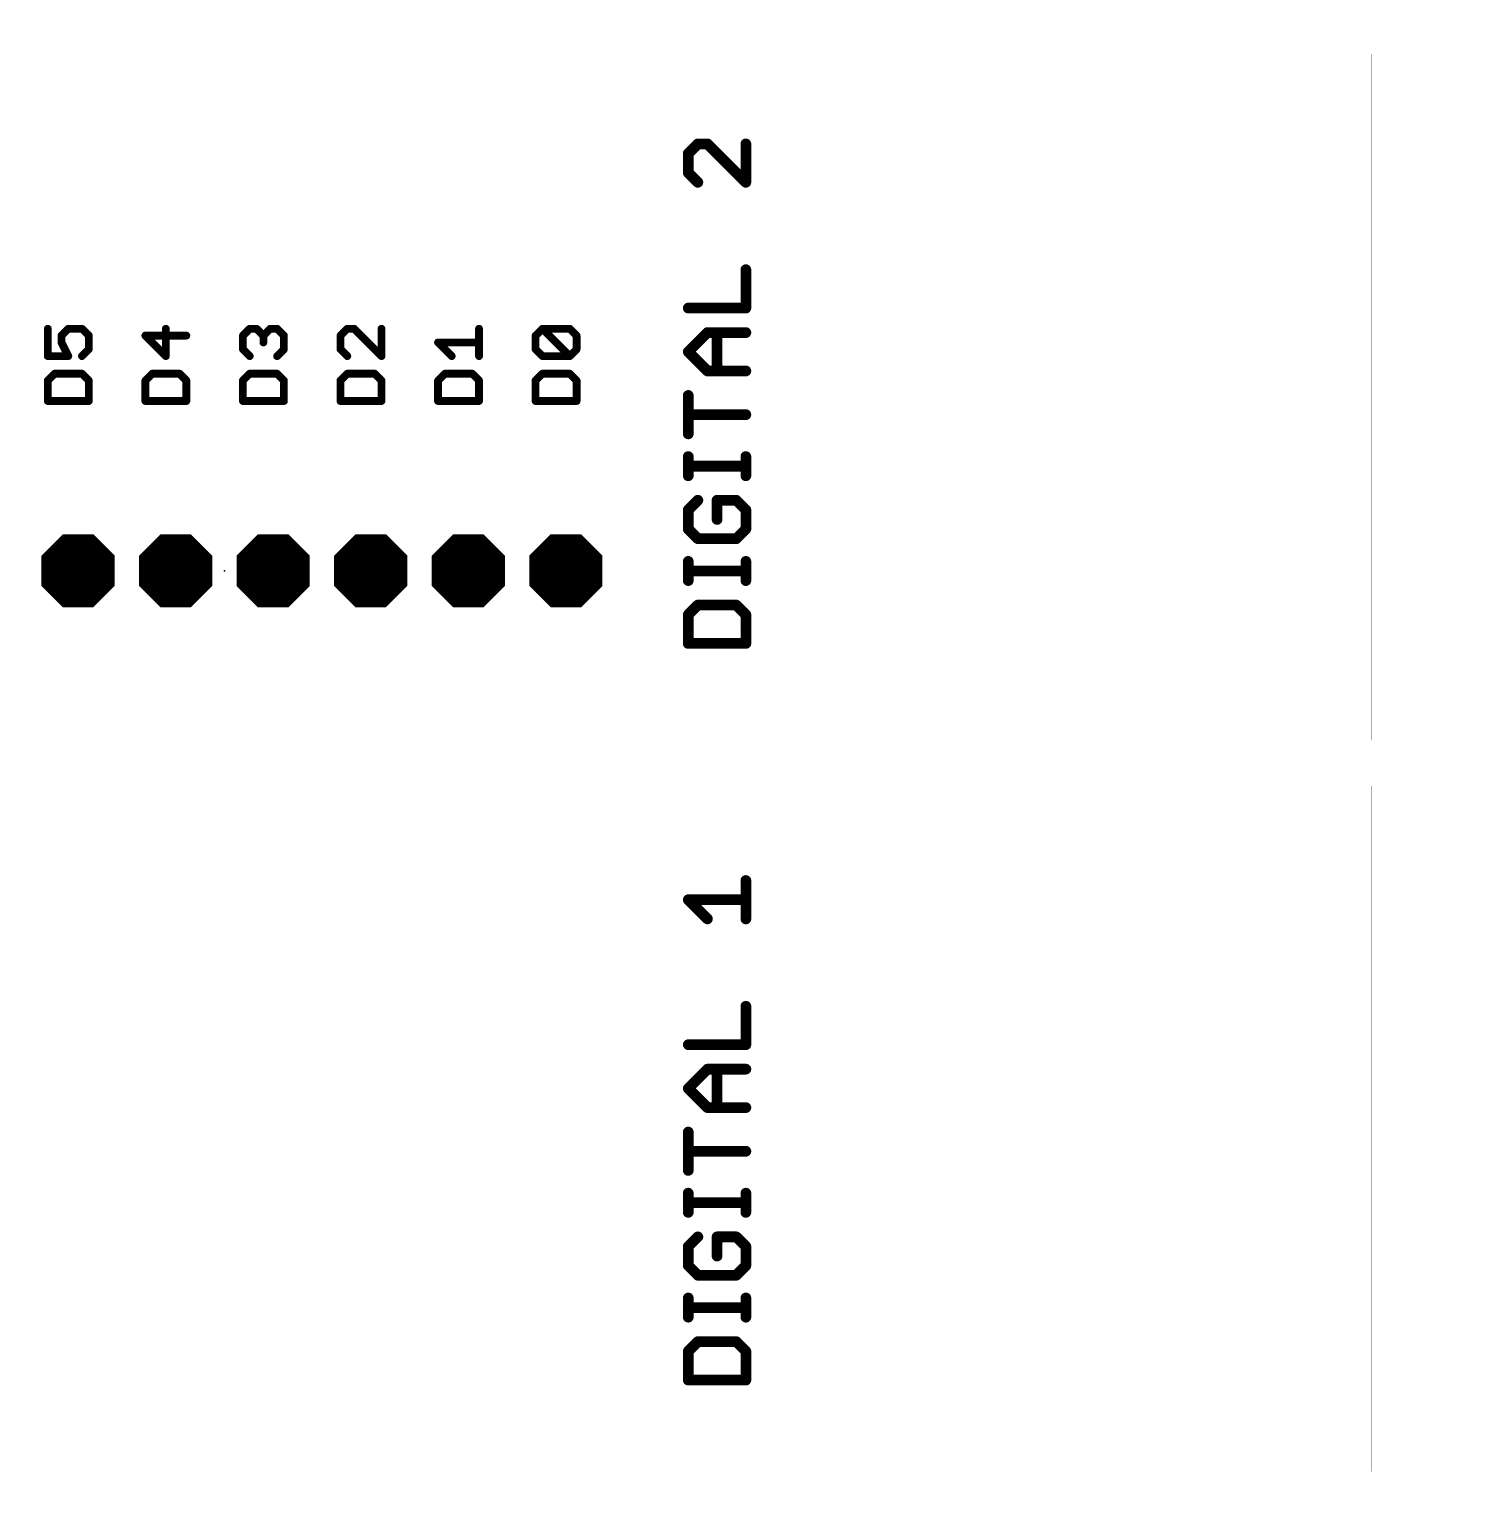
# Model space of a CAD drawing. Extents: x 66.3 to 141.1, y 15.2 to 91.4.
# Drawn here: x 103.76 to 141.1, y 53.31 to 91.44 of the extents above; entities that cross this region are included whole.
import ezdxf

# ---------------------------------------------------------------- set-up
doc = ezdxf.new("R2010")
doc.units = 0
for name, color, linetype in [('17', 110, 'CONTINUOUS'), ('21', 253, 'CONTINUOUS'), ('23', 53, 'CONTINUOUS'), ('25', 253, 'CONTINUOUS'), ('29', 253, 'CONTINUOUS'), ('30', 253, 'CONTINUOUS'), ('44', 253, 'CONTINUOUS'), ('49', 253, 'CONTINUOUS'), ('50', 253, 'CONTINUOUS'), ('51', 253, 'CONTINUOUS')]:
    doc.layers.add(name, color=color, linetype=linetype)

# ---------------------------------------------------------------- blocks, each defined once
blk = doc.blocks.new('RECT')
blk.add_solid([(-0.5, -0.5), (0.5, -0.5), (-0.5, 0.5), (0.5, 0.5)])
blk = doc.blocks.new('OCTAGONP')
at = {"const_width": 0.5}
blk.add_lwpolyline([(-0.25, -0.1036), (-0.25, 0.1036), (-0.1036, 0.25), (0.1036, 0.25), (0.25, 0.1036), (0.25, -0.1036), (0.1036, -0.25), (-0.1036, -0.25), (-0.25, -0.1036), (-0.25, 0.1036)], dxfattribs=at)
blk = doc.blocks.new('ROUNDP')
at = {"const_width": 0.5}
blk.add_lwpolyline([(0, -0.25, 1), (0, 0.25, 1), (0, -0.25)], format="xyb", dxfattribs=at)

msp = doc.modelspace()

# ---------------------------------------------------------------- linework, layer by layer
at = {"layer": '21', "const_width": 0.2794}
for points in [[(121.1654, 88.4564), (120.9154, 88.2065)], [(121.4154, 88.4564), (121.1654, 88.4564)], [(122.4153, 87.4565), (121.4154, 88.4564)], [(122.4153, 88.4564), (122.4153, 87.4565)], [(120.9154, 88.2065), (120.9154, 87.7065)], [(120.9154, 87.7065), (121.1654, 87.4565)], [(122.4153, 84.1822), (122.4153, 85.1821)], [(120.9154, 84.1822), (122.4153, 84.1822)], [(120.9154, 83.045), (121.4154, 83.545)], [(121.4154, 83.545), (122.4153, 83.545)], [(121.6654, 82.545), (121.6654, 83.545)], [(121.4154, 82.545), (120.9154, 83.045)], [(122.4153, 82.545), (121.4154, 82.545)], [(120.9154, 80.9079), (120.9154, 81.9078)], [(122.4153, 81.4078), (120.9154, 81.4078)], [(120.9154, 79.8165), (120.9154, 80.3164)], [(122.4153, 79.8165), (122.4153, 80.3164)], [(122.4153, 80.0664), (120.9154, 80.0664)], [(121.1654, 79.1792), (120.9154, 78.9292)], [(122.1653, 79.1792), (121.6654, 79.1792)], [(121.6654, 79.1792), (121.6654, 78.6793)], [(122.4153, 78.9292), (122.1653, 79.1792)], [(120.9154, 78.9292), (120.9154, 78.4293)], [(122.4153, 78.4293), (122.4153, 78.9292)], [(120.9154, 78.4293), (121.1654, 78.1793)], [(122.1653, 78.1793), (122.4153, 78.4293)], [(121.1654, 78.1793), (122.1653, 78.1793)], [(120.9154, 77.0879), (120.9154, 77.5878)], [(122.4153, 77.3378), (120.9154, 77.3378)], [(122.4153, 77.0879), (122.4153, 77.5878)], [(121.1654, 76.4506), (120.9154, 76.2006)], [(120.9154, 76.2006), (120.9154, 75.4507)], [(122.1653, 76.4506), (121.1654, 76.4506)], [(122.4153, 76.2006), (122.1653, 76.4506)], [(122.4153, 75.4507), (122.4153, 76.2006)], [(120.9154, 75.4507), (122.4153, 75.4507)], [(122.4153, 68.2795), (122.4153, 69.2794)], [(121.4154, 68.2795), (120.9154, 68.7795)], [(120.9154, 68.7795), (122.4153, 68.7795)], [(122.4153, 65.0052), (122.4153, 66.0051)], [(120.9154, 65.0052), (122.4153, 65.0052)], [(120.9154, 63.868), (121.4154, 64.368)], [(121.4154, 64.368), (122.4153, 64.368)], [(121.6654, 63.368), (121.6654, 64.368)], [(121.4154, 63.368), (120.9154, 63.868)], [(122.4153, 63.368), (121.4154, 63.368)], [(120.9154, 61.7309), (120.9154, 62.7308)], [(122.4153, 62.2308), (120.9154, 62.2308)], [(120.9154, 60.6395), (120.9154, 61.1394)], [(122.4153, 60.8894), (120.9154, 60.8894)], [(122.4153, 60.6395), (122.4153, 61.1394)], [(121.1654, 60.0022), (120.9154, 59.7522)], [(120.9154, 59.7522), (120.9154, 59.2523)], [(122.1653, 60.0022), (121.6654, 60.0022)], [(121.6654, 60.0022), (121.6654, 59.5023)], [(122.4153, 59.7522), (122.1653, 60.0022)], [(122.4153, 59.2523), (122.4153, 59.7522)], [(120.9154, 59.2523), (121.1654, 59.0023)], [(121.1654, 59.0023), (122.1653, 59.0023)], [(122.1653, 59.0023), (122.4153, 59.2523)], [(120.9154, 57.9109), (120.9154, 58.4108)], [(122.4153, 57.9109), (122.4153, 58.4108)], [(122.4153, 58.1608), (120.9154, 58.1608)], [(121.1654, 57.2736), (120.9154, 57.0236)], [(122.1653, 57.2736), (121.1654, 57.2736)], [(122.4153, 57.0236), (122.1653, 57.2736)], [(120.9154, 57.0236), (120.9154, 56.2737)], [(122.4153, 56.2737), (122.4153, 57.0236)], [(120.9154, 56.2737), (122.4153, 56.2737)]]:
    msp.add_lwpolyline(points, dxfattribs=at)
at = {"layer": '21', "const_width": 0.1397}
for points in [[(121.1654, 88.5263, 1), (121.1654, 88.3866)], [(121.2148, 88.407, 1), (121.116, 88.5058)], [(121.4648, 88.5058, 1), (121.366, 88.407)], [(121.4154, 88.3866, 1), (121.4154, 88.5263)], [(122.4852, 88.4564, 1), (122.3454, 88.4564)], [(120.9853, 88.2065, 1), (120.8456, 88.2065)], [(120.866, 88.2558, 1), (120.9648, 88.1571)], [(120.9648, 87.7559, 1), (120.866, 87.6571)], [(120.8456, 87.7065, 1), (120.9853, 87.7065)], [(121.116, 87.4071, 1), (121.2148, 87.5059)], [(122.3454, 87.4565, 1), (122.4852, 87.4565)], [(122.3659, 87.4071, 1), (122.4647, 87.5059)], [(122.4852, 85.1821, 1), (122.3454, 85.1821)], [(120.9154, 84.2521, 1), (120.9154, 84.1124)], [(122.4153, 84.1124, 1), (122.4153, 84.2521)], [(122.3454, 84.1822, 1), (122.4852, 84.1822)], [(121.4154, 83.6148, 1), (121.4154, 83.4751)], [(121.4648, 83.4956, 1), (121.366, 83.5944)], [(121.7352, 83.545, 1), (121.5955, 83.545)], [(122.4153, 83.4751, 1), (122.4153, 83.6148)], [(120.9648, 83.0944, 1), (120.866, 82.9956)], [(120.866, 83.0944, 1), (120.9648, 82.9956)], [(121.4154, 82.6149, 1), (121.4154, 82.4752)], [(121.366, 82.4957, 1), (121.4648, 82.5944)], [(121.5955, 82.545, 1), (121.7352, 82.545)], [(122.4153, 82.4752, 1), (122.4153, 82.6149)], [(120.9853, 81.9078, 1), (120.8456, 81.9078)], [(120.9154, 81.4777, 1), (120.9154, 81.338)], [(122.4153, 81.338, 1), (122.4153, 81.4777)], [(120.8456, 80.9079, 1), (120.9853, 80.9079)], [(120.9853, 80.3164, 1), (120.8456, 80.3164)], [(122.4852, 80.3164, 1), (122.3454, 80.3164)], [(120.9154, 80.1363, 1), (120.9154, 79.9966)], [(122.4153, 79.9966, 1), (122.4153, 80.1363)], [(120.8456, 79.8165, 1), (120.9853, 79.8165)], [(122.3454, 79.8165, 1), (122.4852, 79.8165)], [(121.2148, 79.1298, 1), (121.116, 79.2286)], [(121.7352, 79.1792, 1), (121.5955, 79.1792)], [(121.6654, 79.2491, 1), (121.6654, 79.1094)], [(122.2147, 79.2286, 1), (122.1159, 79.1298)], [(122.1653, 79.1094, 1), (122.1653, 79.2491)], [(120.9853, 78.9292, 1), (120.8456, 78.9292)], [(120.866, 78.9786, 1), (120.9648, 78.8798)], [(122.4852, 78.9292, 1), (122.3454, 78.9292)], [(122.3659, 78.8798, 1), (122.4647, 78.9786)], [(120.9648, 78.4787, 1), (120.866, 78.3799)], [(121.5955, 78.6793, 1), (121.7352, 78.6793)], [(122.4647, 78.3799, 1), (122.3659, 78.4787)], [(120.8456, 78.4293, 1), (120.9853, 78.4293)], [(121.1654, 78.2491, 1), (121.1654, 78.1094)], [(121.116, 78.1299, 1), (121.2148, 78.2287)], [(122.1159, 78.2287, 1), (122.2147, 78.1299)], [(122.1653, 78.1094, 1), (122.1653, 78.2491)], [(122.3454, 78.4293, 1), (122.4852, 78.4293)], [(120.9853, 77.5878, 1), (120.8456, 77.5878)], [(120.9154, 77.4077, 1), (120.9154, 77.268)], [(122.4852, 77.5878, 1), (122.3454, 77.5878)], [(122.4153, 77.268, 1), (122.4153, 77.4077)], [(120.8456, 77.0879, 1), (120.9853, 77.0879)], [(122.3454, 77.0879, 1), (122.4852, 77.0879)], [(120.9853, 76.2006, 1), (120.8456, 76.2006)], [(120.866, 76.25, 1), (120.9648, 76.1512)], [(121.1654, 76.5205, 1), (121.1654, 76.3808)], [(121.2148, 76.4012, 1), (121.116, 76.5)], [(122.2147, 76.5, 1), (122.1159, 76.4012)], [(122.1653, 76.3808, 1), (122.1653, 76.5205)], [(122.4852, 76.2006, 1), (122.3454, 76.2006)], [(122.3659, 76.1512, 1), (122.4647, 76.25)], [(120.9154, 75.5206, 1), (120.9154, 75.3808)], [(120.8456, 75.4507, 1), (120.9853, 75.4507)], [(122.3454, 75.4507, 1), (122.4852, 75.4507)], [(122.4153, 75.3808, 1), (122.4153, 75.5206)], [(122.4852, 69.2794, 1), (122.3454, 69.2794)], [(120.9648, 68.8289, 1), (120.866, 68.7301)], [(120.9154, 68.8493, 1), (120.9154, 68.7096)], [(122.4153, 68.7096, 1), (122.4153, 68.8493)], [(121.366, 68.2301, 1), (121.4648, 68.3289)], [(122.3454, 68.2795, 1), (122.4852, 68.2795)], [(122.4852, 66.0051, 1), (122.3454, 66.0051)], [(120.9154, 65.0751, 1), (120.9154, 64.9353)], [(122.3454, 65.0052, 1), (122.4852, 65.0052)], [(122.4153, 64.9353, 1), (122.4153, 65.0751)], [(121.4154, 64.4378, 1), (121.4154, 64.2981)], [(121.4648, 64.3186, 1), (121.366, 64.4174)], [(121.7352, 64.368, 1), (121.5955, 64.368)], [(122.4153, 64.2981, 1), (122.4153, 64.4378)], [(120.9648, 63.9174, 1), (120.866, 63.8186)], [(120.866, 63.9174, 1), (120.9648, 63.8186)], [(121.4154, 63.4379, 1), (121.4154, 63.2982)], [(121.366, 63.3187, 1), (121.4648, 63.4174)], [(121.5955, 63.368, 1), (121.7352, 63.368)], [(122.4153, 63.2982, 1), (122.4153, 63.4379)], [(120.9853, 62.7308, 1), (120.8456, 62.7308)], [(120.9154, 62.3007, 1), (120.9154, 62.161)], [(122.4153, 62.161, 1), (122.4153, 62.3007)], [(120.8456, 61.7309, 1), (120.9853, 61.7309)], [(120.9853, 61.1394, 1), (120.8456, 61.1394)], [(120.9154, 60.9593, 1), (120.9154, 60.8196)], [(122.4852, 61.1394, 1), (122.3454, 61.1394)], [(122.4153, 60.8196, 1), (122.4153, 60.9593)], [(120.8456, 60.6395, 1), (120.9853, 60.6395)], [(122.3454, 60.6395, 1), (122.4852, 60.6395)], [(120.9853, 59.7522, 1), (120.8456, 59.7522)], [(120.866, 59.8016, 1), (120.9648, 59.7028)], [(121.2148, 59.9528, 1), (121.116, 60.0516)], [(121.7352, 60.0022, 1), (121.5955, 60.0022)], [(121.6654, 60.0721, 1), (121.6654, 59.9324)], [(122.2147, 60.0516, 1), (122.1159, 59.9528)], [(122.1653, 59.9324, 1), (122.1653, 60.0721)], [(122.4852, 59.7522, 1), (122.3454, 59.7522)], [(122.3659, 59.7028, 1), (122.4647, 59.8016)], [(121.5955, 59.5023, 1), (121.7352, 59.5023)], [(120.9648, 59.3017, 1), (120.866, 59.2029)], [(120.8456, 59.2523, 1), (120.9853, 59.2523)], [(121.1654, 59.0721, 1), (121.1654, 58.9324)], [(121.116, 58.9529, 1), (121.2148, 59.0517)], [(122.1159, 59.0517, 1), (122.2147, 58.9529)], [(122.1653, 58.9324, 1), (122.1653, 59.0721)], [(122.3454, 59.2523, 1), (122.4852, 59.2523)], [(122.4647, 59.2029, 1), (122.3659, 59.3017)], [(120.9853, 58.4108, 1), (120.8456, 58.4108)], [(122.4852, 58.4108, 1), (122.3454, 58.4108)], [(120.9154, 58.2307, 1), (120.9154, 58.091)], [(120.8456, 57.9109, 1), (120.9853, 57.9109)], [(122.3454, 57.9109, 1), (122.4852, 57.9109)], [(122.4153, 58.091, 1), (122.4153, 58.2307)], [(121.1654, 57.3435, 1), (121.1654, 57.2038)], [(121.2148, 57.2242, 1), (121.116, 57.323)], [(122.2147, 57.323, 1), (122.1159, 57.2242)], [(122.1653, 57.2038, 1), (122.1653, 57.3435)], [(120.9853, 57.0236, 1), (120.8456, 57.0236)], [(120.866, 57.073, 1), (120.9648, 56.9742)], [(122.4852, 57.0236, 1), (122.3454, 57.0236)], [(122.3659, 56.9742, 1), (122.4647, 57.073)], [(120.9154, 56.3436, 1), (120.9154, 56.2039)], [(120.8456, 56.2737, 1), (120.9853, 56.2737)], [(122.3454, 56.2737, 1), (122.4852, 56.2737)], [(122.4153, 56.2039, 1), (122.4153, 56.3436)]]:
    msp.add_lwpolyline(points, format="xyb", dxfattribs=at)
at = {"layer": '23'}
msp.add_point((108.839, 77.343), dxfattribs=at)
at = {"layer": '25', "const_width": 0.2032}
for points in [[(104.2407, 83.6438), (104.2407, 82.932)], [(104.5966, 83.4659), (104.7745, 83.6438)], [(104.5966, 83.2879), (104.5966, 83.4659)], [(104.7745, 83.6438), (105.1305, 83.6438)], [(105.1305, 83.6438), (105.3084, 83.4659)], [(105.3084, 83.4659), (105.3084, 83.1099)], [(107.8484, 83.4659), (106.7807, 83.4659)], [(106.7807, 83.4659), (107.3145, 82.932)], [(107.3145, 82.932), (107.3145, 83.6438)], [(109.3207, 83.4659), (109.4986, 83.6438)], [(109.3207, 83.1099), (109.3207, 83.4659)], [(109.4986, 83.6438), (109.6766, 83.6438)], [(109.6766, 83.6438), (109.8545, 83.4659)], [(109.8545, 83.4659), (110.0325, 83.6438)], [(109.8545, 83.4659), (109.8545, 83.2879)], [(110.0325, 83.6438), (110.2105, 83.6438)], [(110.2105, 83.6438), (110.3884, 83.4659)], [(110.3884, 83.4659), (110.3884, 83.1099)], [(112.0386, 83.6438), (111.8607, 83.4659)], [(111.8607, 83.4659), (111.8607, 83.1099)], [(112.2166, 83.6438), (112.0386, 83.6438)], [(112.9284, 82.932), (112.2166, 83.6438)], [(112.9284, 83.6438), (112.9284, 82.932)], [(115.4684, 82.932), (115.4684, 83.6438)], [(116.9407, 83.4659), (117.1186, 83.6438)], [(116.9407, 83.1099), (116.9407, 83.4659)], [(117.1186, 83.6438), (117.8304, 83.6438)], [(117.8304, 82.932), (117.1186, 83.6438)], [(117.8304, 83.6438), (118.0084, 83.4659)], [(118.0084, 83.4659), (118.0084, 83.1099)], [(104.7745, 82.932), (104.5966, 83.2879)], [(105.3084, 83.1099), (105.1305, 82.932)], [(109.4986, 82.932), (109.3207, 83.1099)], [(110.3884, 83.1099), (110.2105, 82.932)], [(111.8607, 83.1099), (112.0386, 82.932)], [(114.7566, 82.932), (114.4007, 83.2879)], [(114.4007, 83.2879), (115.4684, 83.2879)], [(117.1186, 82.932), (116.9407, 83.1099)], [(118.0084, 83.1099), (117.8304, 82.932)], [(104.2407, 82.932), (104.7745, 82.932)], [(117.8304, 82.932), (117.1186, 82.932)], [(104.4186, 82.4744), (104.2407, 82.2965)], [(104.2407, 82.2965), (104.2407, 81.7626)], [(105.1305, 82.4744), (104.4186, 82.4744)], [(105.3084, 82.2965), (105.1305, 82.4744)], [(105.3084, 81.7626), (105.3084, 82.2965)], [(106.9586, 82.4744), (106.7807, 82.2965)], [(106.7807, 82.2965), (106.7807, 81.7626)], [(107.6705, 82.4744), (106.9586, 82.4744)], [(107.8484, 82.2965), (107.6705, 82.4744)], [(107.8484, 81.7626), (107.8484, 82.2965)], [(109.4986, 82.4744), (109.3207, 82.2965)], [(109.3207, 82.2965), (109.3207, 81.7626)], [(110.2105, 82.4744), (109.4986, 82.4744)], [(110.3884, 82.2965), (110.2105, 82.4744)], [(110.3884, 81.7626), (110.3884, 82.2965)], [(112.0386, 82.4744), (111.8607, 82.2965)], [(111.8607, 82.2965), (111.8607, 81.7626)], [(112.7505, 82.4744), (112.0386, 82.4744)], [(112.9284, 82.2965), (112.7505, 82.4744)], [(112.9284, 81.7626), (112.9284, 82.2965)], [(114.5786, 82.4744), (114.4007, 82.2965)], [(114.4007, 82.2965), (114.4007, 81.7626)], [(115.2905, 82.4744), (114.5786, 82.4744)], [(115.4684, 82.2965), (115.2905, 82.4744)], [(115.4684, 81.7626), (115.4684, 82.2965)], [(117.1186, 82.4744), (116.9407, 82.2965)], [(116.9407, 82.2965), (116.9407, 81.7626)], [(117.8304, 82.4744), (117.1186, 82.4744)], [(118.0084, 82.2965), (117.8304, 82.4744)], [(118.0084, 81.7626), (118.0084, 82.2965)], [(104.2407, 81.7626), (105.3084, 81.7626)], [(106.7807, 81.7626), (107.8484, 81.7626)], [(109.3207, 81.7626), (110.3884, 81.7626)], [(111.8607, 81.7626), (112.9284, 81.7626)], [(114.4007, 81.7626), (115.4684, 81.7626)], [(116.9407, 81.7626), (118.0084, 81.7626)]]:
    msp.add_lwpolyline(points, dxfattribs=at)
at = {"layer": '25', "const_width": 0.1016}
for points in [[(104.2915, 83.6438, 1), (104.1899, 83.6438)], [(104.6474, 83.4659, 1), (104.5458, 83.4659)], [(104.5607, 83.5018, 1), (104.6325, 83.4299)], [(104.7745, 83.6946, 1), (104.7745, 83.593)], [(104.8105, 83.6079, 1), (104.7386, 83.6797)], [(105.1664, 83.6797, 1), (105.0945, 83.6079)], [(105.1305, 83.593, 1), (105.1305, 83.6946)], [(105.3592, 83.4659, 1), (105.2576, 83.4659)], [(105.2725, 83.4299, 1), (105.3443, 83.5018)], [(106.7807, 83.5167, 1), (106.7807, 83.4151)], [(106.8166, 83.5018, 1), (106.7448, 83.4299)], [(107.3653, 83.6438, 1), (107.2637, 83.6438)], [(107.8484, 83.4151, 1), (107.8484, 83.5167)], [(109.3715, 83.4659, 1), (109.2699, 83.4659)], [(109.2848, 83.5018, 1), (109.3566, 83.4299)], [(109.4986, 83.6946, 1), (109.4986, 83.593)], [(109.5346, 83.6079, 1), (109.4627, 83.6797)], [(109.7125, 83.6797, 1), (109.6407, 83.6079)], [(109.6766, 83.593, 1), (109.6766, 83.6946)], [(109.9053, 83.4659, 1), (109.8037, 83.4659)], [(109.8186, 83.5018, 1), (109.8905, 83.4299)], [(109.8186, 83.4299, 1), (109.8905, 83.5018)], [(110.0325, 83.6946, 1), (110.0325, 83.593)], [(110.0684, 83.6079, 1), (109.9966, 83.6797)], [(110.2464, 83.6797, 1), (110.1745, 83.6079)], [(110.2105, 83.593, 1), (110.2105, 83.6946)], [(110.4392, 83.4659, 1), (110.3376, 83.4659)], [(110.3525, 83.4299, 1), (110.4243, 83.5018)], [(111.9115, 83.4659, 1), (111.8099, 83.4659)], [(111.8248, 83.5018, 1), (111.8966, 83.4299)], [(112.0386, 83.6946, 1), (112.0386, 83.593)], [(112.0746, 83.6079, 1), (112.0027, 83.6797)], [(112.2525, 83.6797, 1), (112.1807, 83.6079)], [(112.2166, 83.593, 1), (112.2166, 83.6946)], [(112.9792, 83.6438, 1), (112.8776, 83.6438)], [(115.5192, 83.6438, 1), (115.4176, 83.6438)], [(116.9915, 83.4659, 1), (116.8899, 83.4659)], [(116.9048, 83.5018, 1), (116.9766, 83.4299)], [(117.1186, 83.6946, 1), (117.1186, 83.593)], [(117.1546, 83.6797, 1), (117.0827, 83.6079)], [(117.1546, 83.6079, 1), (117.0827, 83.6797)], [(117.8664, 83.6797, 1), (117.7945, 83.6079)], [(117.8304, 83.593, 1), (117.8304, 83.6946)], [(118.0592, 83.4659, 1), (117.9576, 83.4659)], [(117.9725, 83.4299, 1), (118.0443, 83.5018)], [(104.642, 83.3106, 1), (104.5512, 83.2652)], [(104.5458, 83.2879, 1), (104.6474, 83.2879)], [(105.2576, 83.1099, 1), (105.3592, 83.1099)], [(105.3443, 83.074, 1), (105.2725, 83.1459)], [(109.3566, 83.1459, 1), (109.2848, 83.074)], [(109.2699, 83.1099, 1), (109.3715, 83.1099)], [(109.8037, 83.2879, 1), (109.9053, 83.2879)], [(110.3376, 83.1099, 1), (110.4392, 83.1099)], [(110.4243, 83.074, 1), (110.3525, 83.1459)], [(111.8966, 83.1459, 1), (111.8248, 83.074)], [(111.8099, 83.1099, 1), (111.9115, 83.1099)], [(114.4366, 83.3238, 1), (114.3648, 83.252)], [(114.4007, 83.3387, 1), (114.4007, 83.2371)], [(115.4684, 83.2371, 1), (115.4684, 83.3387)], [(116.9766, 83.1459, 1), (116.9048, 83.074)], [(116.8899, 83.1099, 1), (116.9915, 83.1099)], [(117.9576, 83.1099, 1), (118.0592, 83.1099)], [(118.0443, 83.074, 1), (117.9725, 83.1459)], [(104.2407, 82.9828, 1), (104.2407, 82.8812)], [(104.1899, 82.932, 1), (104.2915, 82.932)], [(104.7291, 82.9093, 1), (104.82, 82.9547)], [(104.7745, 82.8812, 1), (104.7745, 82.9828)], [(105.0945, 82.9679, 1), (105.1664, 82.8961)], [(107.2637, 82.932, 1), (107.3653, 82.932)], [(107.2786, 82.8961, 1), (107.3505, 82.9679)], [(109.4627, 82.8961, 1), (109.5346, 82.9679)], [(110.1745, 82.9679, 1), (110.2464, 82.8961)], [(112.0027, 82.8961, 1), (112.0746, 82.9679)], [(112.8776, 82.932, 1), (112.9792, 82.932)], [(112.8925, 82.8961, 1), (112.9643, 82.9679)], [(114.7207, 82.8961, 1), (114.7925, 82.9679)], [(115.4176, 82.932, 1), (115.5192, 82.932)], [(117.1186, 82.9828, 1), (117.1186, 82.8812)], [(117.0827, 82.8961, 1), (117.1546, 82.9679)], [(117.7945, 82.9679, 1), (117.8664, 82.8961)], [(117.7945, 82.8961, 1), (117.8664, 82.9679)], [(117.8304, 82.8812, 1), (117.8304, 82.9828)], [(104.2915, 82.2965, 1), (104.1899, 82.2965)], [(104.2048, 82.3324, 1), (104.2766, 82.2605)], [(104.4186, 82.5252, 1), (104.4186, 82.4236)], [(104.4546, 82.4385, 1), (104.3827, 82.5103)], [(105.1664, 82.5103, 1), (105.0945, 82.4385)], [(105.1305, 82.4236, 1), (105.1305, 82.5252)], [(105.3592, 82.2965, 1), (105.2576, 82.2965)], [(105.2725, 82.2605, 1), (105.3443, 82.3324)], [(106.8315, 82.2965, 1), (106.7299, 82.2965)], [(106.7448, 82.3324, 1), (106.8166, 82.2605)], [(106.9586, 82.5252, 1), (106.9586, 82.4236)], [(106.9946, 82.4385, 1), (106.9227, 82.5103)], [(107.7064, 82.5103, 1), (107.6345, 82.4385)], [(107.6705, 82.4236, 1), (107.6705, 82.5252)], [(107.8992, 82.2965, 1), (107.7976, 82.2965)], [(107.8125, 82.2605, 1), (107.8843, 82.3324)], [(109.3715, 82.2965, 1), (109.2699, 82.2965)], [(109.2848, 82.3324, 1), (109.3566, 82.2605)], [(109.4986, 82.5252, 1), (109.4986, 82.4236)], [(109.5346, 82.4385, 1), (109.4627, 82.5103)], [(110.2464, 82.5103, 1), (110.1745, 82.4385)], [(110.2105, 82.4236, 1), (110.2105, 82.5252)], [(110.4392, 82.2965, 1), (110.3376, 82.2965)], [(110.3525, 82.2605, 1), (110.4243, 82.3324)], [(111.9115, 82.2965, 1), (111.8099, 82.2965)], [(111.8248, 82.3324, 1), (111.8966, 82.2605)], [(112.0386, 82.5252, 1), (112.0386, 82.4236)], [(112.0746, 82.4385, 1), (112.0027, 82.5103)], [(112.7864, 82.5103, 1), (112.7145, 82.4385)], [(112.7505, 82.4236, 1), (112.7505, 82.5252)], [(112.9792, 82.2965, 1), (112.8776, 82.2965)], [(112.8925, 82.2605, 1), (112.9643, 82.3324)], [(114.4515, 82.2965, 1), (114.3499, 82.2965)], [(114.3648, 82.3324, 1), (114.4366, 82.2605)], [(114.5786, 82.5252, 1), (114.5786, 82.4236)], [(114.6146, 82.4385, 1), (114.5427, 82.5103)], [(115.3264, 82.5103, 1), (115.2545, 82.4385)], [(115.2905, 82.4236, 1), (115.2905, 82.5252)], [(115.5192, 82.2965, 1), (115.4176, 82.2965)], [(115.4325, 82.2605, 1), (115.5043, 82.3324)], [(116.9915, 82.2965, 1), (116.8899, 82.2965)], [(116.9048, 82.3324, 1), (116.9766, 82.2605)], [(117.1186, 82.5252, 1), (117.1186, 82.4236)], [(117.1546, 82.4385, 1), (117.0827, 82.5103)], [(117.8664, 82.5103, 1), (117.7945, 82.4385)], [(117.8304, 82.4236, 1), (117.8304, 82.5252)], [(118.0592, 82.2965, 1), (117.9576, 82.2965)], [(117.9725, 82.2605, 1), (118.0443, 82.3324)], [(104.2407, 81.8134, 1), (104.2407, 81.7118)], [(104.1899, 81.7626, 1), (104.2915, 81.7626)], [(105.2576, 81.7626, 1), (105.3592, 81.7626)], [(105.3084, 81.7118, 1), (105.3084, 81.8134)], [(106.7807, 81.8134, 1), (106.7807, 81.7118)], [(106.7299, 81.7626, 1), (106.8315, 81.7626)], [(107.7976, 81.7626, 1), (107.8992, 81.7626)], [(107.8484, 81.7118, 1), (107.8484, 81.8134)], [(109.3207, 81.8134, 1), (109.3207, 81.7118)], [(109.2699, 81.7626, 1), (109.3715, 81.7626)], [(110.3376, 81.7626, 1), (110.4392, 81.7626)], [(110.3884, 81.7118, 1), (110.3884, 81.8134)], [(111.8607, 81.8134, 1), (111.8607, 81.7118)], [(111.8099, 81.7626, 1), (111.9115, 81.7626)], [(112.8776, 81.7626, 1), (112.9792, 81.7626)], [(112.9284, 81.7118, 1), (112.9284, 81.8134)], [(114.4007, 81.8134, 1), (114.4007, 81.7118)], [(114.3499, 81.7626, 1), (114.4515, 81.7626)], [(115.4176, 81.7626, 1), (115.5192, 81.7626)], [(115.4684, 81.7118, 1), (115.4684, 81.8134)], [(116.9407, 81.8134, 1), (116.9407, 81.7118)], [(116.8899, 81.7626, 1), (116.9915, 81.7626)], [(117.9576, 81.7626, 1), (118.0592, 81.7626)], [(118.0084, 81.7118, 1), (118.0084, 81.8134)]]:
    msp.add_lwpolyline(points, format="xyb", dxfattribs=at)
at = {"layer": '44'}
for centre in [(105.029, 77.343), (107.569, 77.343), (110.109, 77.343), (112.649, 77.343), (115.189, 77.343), (117.729, 77.343)]:
    msp.add_circle(centre, 0.508, dxfattribs=at)
at = {"layer": '49', "const_width": 0.001}
for points in [[(105.031, 76.701, 1), (105.031, 77.981, 1), (105.031, 76.701)], [(107.571, 76.701, 1), (107.571, 77.981, 1), (107.571, 76.701)], [(110.111, 76.701, 1), (110.111, 77.981, 1), (110.111, 76.701)], [(112.651, 76.701, 1), (112.651, 77.981, 1), (112.651, 76.701)], [(115.191, 76.701, 1), (115.191, 77.981, 1), (115.191, 76.701)], [(117.731, 76.701, 1), (117.731, 77.981, 1), (117.731, 76.701)]]:
    msp.add_lwpolyline(points, format="xyb", dxfattribs=at)
at = {"layer": '50', "const_width": 0.001}
for points in [[(119.634, 90.17), (120.904, 91.44)], [(120.904, 91.44), (136.144, 91.44)], [(136.144, 91.44), (137.414, 90.17)], [(137.404, 90.79), (138.704, 90.79)], [(137.404, 89.865), (137.404, 90.79)], [(138.704, 89.865), (138.704, 90.79)], [(119.634, 82.55), (119.634, 90.17)], [(137.414, 90.17), (137.414, 16.51)], [(137.404, 89.865), (123.704, 89.865)], [(123.704, 73.965), (123.704, 89.865)], [(137.404, 73.965), (137.404, 89.865)], [(138.704, 73.965), (138.704, 89.865)], [(141.104, 89.865), (138.704, 89.865)], [(141.104, 73.965), (141.104, 89.865)], [(118.364, 81.28), (119.634, 82.55)], [(68.834, 81.28), (118.364, 81.28)], [(137.404, 73.965), (123.704, 73.965)], [(137.404, 72.94), (137.404, 73.965)], [(138.704, 72.94), (138.704, 73.965)], [(141.104, 73.965), (138.704, 73.965)], [(137.404, 72.94), (138.704, 72.94)], [(137.404, 71.74), (138.704, 71.74)], [(137.404, 70.815), (137.404, 71.74)], [(138.704, 70.815), (138.704, 71.74)], [(137.404, 70.815), (123.704, 70.815)], [(123.704, 54.915), (123.704, 70.815)], [(137.404, 54.915), (137.404, 70.815)], [(138.704, 54.915), (138.704, 70.815)], [(141.104, 70.815), (138.704, 70.815)], [(141.104, 54.915), (141.104, 70.815)], [(137.404, 54.915), (123.704, 54.915)], [(137.404, 53.89), (137.404, 54.915)], [(138.704, 53.89), (138.704, 54.915)], [(141.104, 54.915), (138.704, 54.915)], [(137.404, 53.89), (138.704, 53.89)]]:
    msp.add_lwpolyline(points, dxfattribs=at)
at = {"layer": '50', "const_width": 0.0005}
for points in [[(120.904, 91.4402, 1), (120.904, 91.4398)], [(120.9042, 91.4398, 1), (120.9038, 91.4402)], [(136.1442, 91.4402, 1), (136.1438, 91.4398)], [(136.144, 91.4398, 1), (136.144, 91.4402)], [(137.404, 90.7903, 1), (137.404, 90.7898)], [(137.4042, 90.79, 1), (137.4038, 90.79)], [(138.7043, 90.79, 1), (138.7038, 90.79)], [(138.704, 90.7898, 1), (138.704, 90.7903)], [(119.6342, 90.17, 1), (119.6338, 90.17)], [(119.6338, 90.1702, 1), (119.6342, 90.1698)], [(137.4143, 90.17, 1), (137.4138, 90.17)], [(137.4138, 90.1698, 1), (137.4142, 90.1702)], [(123.704, 89.8653, 1), (123.704, 89.8648)], [(123.7043, 89.865, 1), (123.7038, 89.865)], [(137.4042, 89.865, 1), (137.4038, 89.865)], [(137.4038, 89.865, 1), (137.4042, 89.865)], [(137.404, 89.8648, 1), (137.404, 89.8653)], [(138.704, 89.8653, 1), (138.704, 89.8648)], [(138.7043, 89.865, 1), (138.7038, 89.865)], [(138.7038, 89.865, 1), (138.7043, 89.865)], [(141.1043, 89.865, 1), (141.1038, 89.865)], [(141.104, 89.8648, 1), (141.104, 89.8653)], [(119.6342, 82.5498, 1), (119.6338, 82.5502)], [(119.6338, 82.55, 1), (119.6342, 82.55)], [(118.3638, 81.2802, 1), (118.3642, 81.2798)], [(118.364, 81.2798, 1), (118.364, 81.2802)], [(123.704, 73.9652, 1), (123.704, 73.9648)], [(123.7038, 73.965, 1), (123.7043, 73.965)], [(137.4042, 73.965, 1), (137.4038, 73.965)], [(137.4038, 73.965, 1), (137.4042, 73.965)], [(137.404, 73.9648, 1), (137.404, 73.9652)], [(138.7043, 73.965, 1), (138.7038, 73.965)], [(138.704, 73.9652, 1), (138.704, 73.9648)], [(138.7038, 73.965, 1), (138.7043, 73.965)], [(141.1038, 73.965, 1), (141.1043, 73.965)], [(141.104, 73.9648, 1), (141.104, 73.9652)], [(137.404, 72.9402, 1), (137.404, 72.9398)], [(137.4038, 72.94, 1), (137.4042, 72.94)], [(138.7038, 72.94, 1), (138.7043, 72.94)], [(138.704, 72.9398, 1), (138.704, 72.9402)], [(137.404, 71.7403, 1), (137.404, 71.7398)], [(137.4042, 71.74, 1), (137.4038, 71.74)], [(138.7043, 71.74, 1), (138.7038, 71.74)], [(138.704, 71.7398, 1), (138.704, 71.7403)], [(123.7043, 70.815, 1), (123.7038, 70.815)], [(123.704, 70.8152, 1), (123.704, 70.8148)], [(137.4042, 70.815, 1), (137.4038, 70.815)], [(137.4038, 70.815, 1), (137.4042, 70.815)], [(137.404, 70.8148, 1), (137.404, 70.8152)], [(138.7043, 70.815, 1), (138.7038, 70.815)], [(138.704, 70.8152, 1), (138.704, 70.8148)], [(138.7038, 70.815, 1), (138.7043, 70.815)], [(141.1043, 70.815, 1), (141.1038, 70.815)], [(141.104, 70.8148, 1), (141.104, 70.8152)], [(123.704, 54.9153, 1), (123.704, 54.9147)], [(123.7038, 54.915, 1), (123.7043, 54.915)], [(137.4042, 54.915, 1), (137.4038, 54.915)], [(137.4038, 54.915, 1), (137.4042, 54.915)], [(137.404, 54.9147, 1), (137.404, 54.9153)], [(138.704, 54.9153, 1), (138.704, 54.9147)], [(138.7043, 54.915, 1), (138.7038, 54.915)], [(138.7038, 54.915, 1), (138.7043, 54.915)], [(141.1038, 54.915, 1), (141.1043, 54.915)], [(141.104, 54.9147, 1), (141.104, 54.9153)], [(137.404, 53.8903, 1), (137.404, 53.8897)], [(137.4038, 53.89, 1), (137.4042, 53.89)], [(138.7038, 53.89, 1), (138.7043, 53.89)], [(138.704, 53.8897, 1), (138.704, 53.8903)]]:
    msp.add_lwpolyline(points, format="xyb", dxfattribs=at)

# ---------------------------------------------------------------- block references
at = {"layer": '17', "rotation": 270}
for name, p, xscale, yscale in [('OCTAGONP', (105.029, 77.343), 1.778, 1.778), ('OCTAGONP', (105.029, 77.343), 1.778, 1.778), ('OCTAGONP', (107.569, 77.343), 1.778, 1.778), ('OCTAGONP', (107.569, 77.343), 1.778, 1.778), ('OCTAGONP', (110.109, 77.343), 1.778, 1.778), ('OCTAGONP', (110.109, 77.343), 1.778, 1.778), ('OCTAGONP', (112.649, 77.343), 1.778, 1.778), ('OCTAGONP', (112.649, 77.343), 1.778, 1.778), ('OCTAGONP', (115.189, 77.343), 1.778, 1.778), ('OCTAGONP', (115.189, 77.343), 1.778, 1.778), ('OCTAGONP', (117.729, 77.343), 1.778, 1.778), ('OCTAGONP', (117.729, 77.343), 1.778, 1.778), ('ROUNDP', (105.029, 77.343), 1.524, 1.524), ('ROUNDP', (105.029, 77.343), 1.524, 1.524), ('ROUNDP', (105.029, 77.343), 1.524, 1.524), ('ROUNDP', (105.029, 77.343), 1.524, 1.524), ('ROUNDP', (105.029, 77.343), 1.524, 1.524), ('ROUNDP', (105.029, 77.343), 1.524, 1.524), ('ROUNDP', (105.029, 77.343), 1.524, 1.524), ('ROUNDP', (105.029, 77.343), 1.524, 1.524), ('ROUNDP', (105.029, 77.343), 1.524, 1.524), ('ROUNDP', (105.029, 77.343), 1.524, 1.524), ('ROUNDP', (105.029, 77.343), 1.524, 1.524), ('ROUNDP', (105.029, 77.343), 1.524, 1.524), ('ROUNDP', (107.569, 77.343), 1.524, 1.524), ('ROUNDP', (107.569, 77.343), 1.524, 1.524), ('ROUNDP', (107.569, 77.343), 1.524, 1.524), ('ROUNDP', (107.569, 77.343), 1.524, 1.524), ('ROUNDP', (107.569, 77.343), 1.524, 1.524), ('ROUNDP', (107.569, 77.343), 1.524, 1.524), ('ROUNDP', (107.569, 77.343), 1.524, 1.524), ('ROUNDP', (107.569, 77.343), 1.524, 1.524), ('ROUNDP', (107.569, 77.343), 1.524, 1.524), ('ROUNDP', (107.569, 77.343), 1.524, 1.524), ('ROUNDP', (107.569, 77.343), 1.524, 1.524), ('ROUNDP', (107.569, 77.343), 1.524, 1.524), ('ROUNDP', (110.109, 77.343), 1.524, 1.524), ('ROUNDP', (110.109, 77.343), 1.524, 1.524), ('ROUNDP', (110.109, 77.343), 1.524, 1.524), ('ROUNDP', (110.109, 77.343), 1.524, 1.524), ('ROUNDP', (110.109, 77.343), 1.524, 1.524), ('ROUNDP', (110.109, 77.343), 1.524, 1.524), ('ROUNDP', (110.109, 77.343), 1.524, 1.524), ('ROUNDP', (110.109, 77.343), 1.524, 1.524), ('ROUNDP', (110.109, 77.343), 1.524, 1.524), ('ROUNDP', (110.109, 77.343), 1.524, 1.524), ('ROUNDP', (110.109, 77.343), 1.524, 1.524), ('ROUNDP', (110.109, 77.343), 1.524, 1.524), ('ROUNDP', (112.649, 77.343), 1.524, 1.524), ('ROUNDP', (112.649, 77.343), 1.524, 1.524), ('ROUNDP', (112.649, 77.343), 1.524, 1.524), ('ROUNDP', (112.649, 77.343), 1.524, 1.524), ('ROUNDP', (112.649, 77.343), 1.524, 1.524), ('ROUNDP', (112.649, 77.343), 1.524, 1.524), ('ROUNDP', (112.649, 77.343), 1.524, 1.524), ('ROUNDP', (112.649, 77.343), 1.524, 1.524), ('ROUNDP', (112.649, 77.343), 1.524, 1.524), ('ROUNDP', (112.649, 77.343), 1.524, 1.524), ('ROUNDP', (112.649, 77.343), 1.524, 1.524), ('ROUNDP', (112.649, 77.343), 1.524, 1.524), ('ROUNDP', (115.189, 77.343), 1.524, 1.524), ('ROUNDP', (115.189, 77.343), 1.524, 1.524), ('ROUNDP', (115.189, 77.343), 1.524, 1.524), ('ROUNDP', (115.189, 77.343), 1.524, 1.524), ('ROUNDP', (115.189, 77.343), 1.524, 1.524), ('ROUNDP', (115.189, 77.343), 1.524, 1.524), ('ROUNDP', (115.189, 77.343), 1.524, 1.524), ('ROUNDP', (115.189, 77.343), 1.524, 1.524), ('ROUNDP', (115.189, 77.343), 1.524, 1.524), ('ROUNDP', (115.189, 77.343), 1.524, 1.524), ('ROUNDP', (115.189, 77.343), 1.524, 1.524), ('ROUNDP', (115.189, 77.343), 1.524, 1.524), ('ROUNDP', (117.729, 77.343), 1.524, 1.524), ('ROUNDP', (117.729, 77.343), 1.524, 1.524), ('ROUNDP', (117.729, 77.343), 1.524, 1.524), ('ROUNDP', (117.729, 77.343), 1.524, 1.524), ('ROUNDP', (117.729, 77.343), 1.524, 1.524), ('ROUNDP', (117.729, 77.343), 1.524, 1.524), ('ROUNDP', (117.729, 77.343), 1.524, 1.524), ('ROUNDP', (117.729, 77.343), 1.524, 1.524), ('ROUNDP', (117.729, 77.343), 1.524, 1.524), ('ROUNDP', (117.729, 77.343), 1.524, 1.524), ('ROUNDP', (117.729, 77.343), 1.524, 1.524), ('ROUNDP', (117.729, 77.343), 1.524, 1.524)]:
    msp.add_blockref(name, p, dxfattribs=dict(at, xscale=xscale, yscale=yscale))
at = {"layer": '29', "xscale": 1.905, "yscale": 1.905, "rotation": 270}
for p in [(105.029, 77.343), (107.569, 77.343), (110.109, 77.343), (112.649, 77.343), (115.189, 77.343), (117.729, 77.343)]:
    msp.add_blockref('OCTAGONP', p, dxfattribs=at)
at = {"layer": '30', "xscale": 1.905, "yscale": 1.905, "rotation": 270}
for p in [(105.029, 77.343), (107.569, 77.343), (110.109, 77.343), (112.649, 77.343), (115.189, 77.343), (117.729, 77.343)]:
    msp.add_blockref('OCTAGONP', p, dxfattribs=at)
at = {"layer": '51', "xscale": 0.508, "yscale": 0.508, "rotation": 180}
for p in [(105.029, 77.343), (107.569, 77.343), (110.109, 77.343), (112.649, 77.343), (115.189, 77.343), (117.729, 77.343)]:
    msp.add_blockref('RECT', p, dxfattribs=at)

doc.saveas('drawing.dxf')
